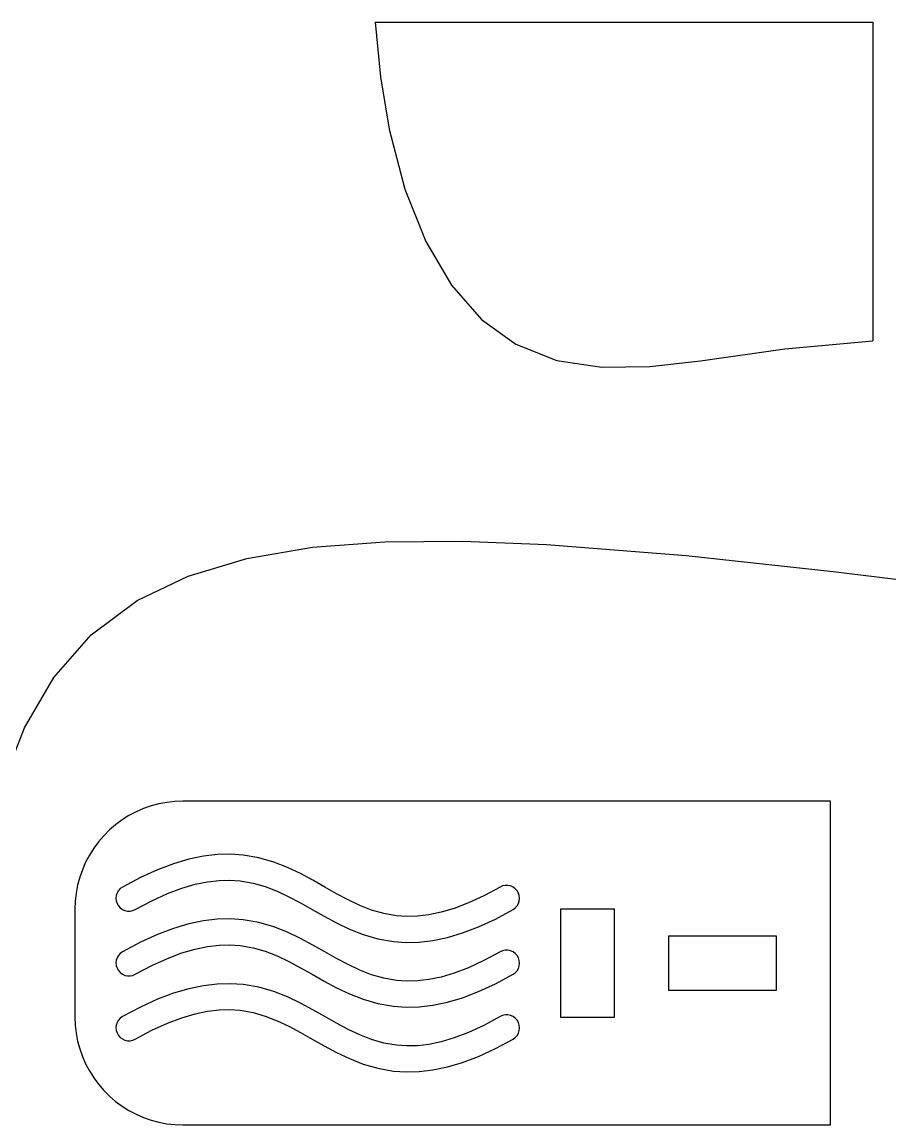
# Model space of a CAD drawing. Header units: millimetres. Extents: x -3928 to -434, y -548 to 1409.
# Drawn here: x -1436.6 to -1356.1, y 954.7 to 1056.9 of the extents above; entities that cross this region are included whole.
import ezdxf

# ---------------------------------------------------------------- set-up
doc = ezdxf.new("R2010")
doc.units = ezdxf.units.MM
doc.header["$MEASUREMENT"] = 0
doc.layers.add('layer 1', color=7, linetype='Continuous')

msp = doc.modelspace()

# ---------------------------------------------------------------- linework, layer by layer
at = {"layer": 'layer 1', "color": 1, "lineweight": 25}
for points in [[(-1403.8426, 1056.8918), (-1403.8426, 1056.8918), (-1357.7208, 1056.8918), (-1357.7208, 1056.8918)], [(-1357.7208, 1056.8918), (-1357.7208, 1056.8918), (-1357.7208, 1027.3682), (-1357.7208, 1027.3682)], [(-1361.6707, 984.6998), (-1361.6707, 984.6998), (-1421.6708, 984.6998), (-1421.6708, 984.6998)], [(-1361.6707, 954.6999), (-1361.6707, 954.6999), (-1361.6707, 984.6998), (-1361.6707, 984.6998)], [(-1431.6706, 974.6996), (-1431.6706, 974.6996), (-1431.6706, 964.6998), (-1431.6706, 964.6998)], [(-1381.6707, 974.6996), (-1381.6707, 974.6996), (-1386.6707, 974.6996), (-1386.6707, 974.6996)], [(-1386.6707, 974.6996), (-1386.6707, 974.6996), (-1386.6707, 964.6998), (-1386.6707, 964.6998)], [(-1381.6707, 964.6998), (-1381.6707, 964.6998), (-1381.6707, 974.6996), (-1381.6707, 974.6996)], [(-1366.6706, 972.1998), (-1366.6706, 972.1998), (-1376.6708, 972.1998), (-1376.6708, 972.1998)], [(-1376.6708, 972.1998), (-1376.6708, 972.1998), (-1376.6708, 967.1999), (-1376.6708, 967.1999)], [(-1366.6706, 967.1999), (-1366.6706, 967.1999), (-1366.6706, 972.1998), (-1366.6706, 972.1998)], [(-1376.6708, 967.1999), (-1376.6708, 967.1999), (-1366.6706, 967.1999), (-1366.6706, 967.1999)], [(-1386.6707, 964.6998), (-1386.6707, 964.6998), (-1381.6707, 964.6998), (-1381.6707, 964.6998)], [(-1421.6708, 954.6999), (-1421.6708, 954.6999), (-1361.6707, 954.6999), (-1361.6707, 954.6999)]]:
    msp.add_open_spline(points, degree=3, dxfattribs=at)
for points, knots in [([(-1403.8426, 1056.8918), (-1403.8426, 1056.8918), (-1403.3695, 1051.8118), (-1403.3695, 1051.8118), (-1403.3695, 1051.8118), (-1403.3695, 1051.8118), (-1402.557, 1046.9615), (-1402.557, 1046.9615), (-1402.557, 1046.9615), (-1402.557, 1046.9615), (-1401.0944, 1041.4179), (-1401.0944, 1041.4179), (-1401.0944, 1041.4179), (-1401.0944, 1041.4179), (-1399.1552, 1036.5577), (-1399.1552, 1036.5577), (-1399.1552, 1036.5577), (-1399.1552, 1036.5577), (-1396.7722, 1032.5057), (-1396.7722, 1032.5057), (-1396.7722, 1032.5057), (-1396.7722, 1032.5057), (-1393.9831, 1029.3346), (-1393.9831, 1029.3346), (-1393.9831, 1029.3346), (-1393.9831, 1029.3346), (-1390.8286, 1027.0585), (-1390.8286, 1027.0585), (-1390.8286, 1027.0585), (-1390.8286, 1027.0585), (-1387.0073, 1025.5412), (-1387.0073, 1025.5412), (-1387.0073, 1025.5412), (-1387.0073, 1025.5412), (-1382.8488, 1024.9115), (-1382.8488, 1024.9115), (-1382.8488, 1024.9115), (-1382.8488, 1024.9115), (-1378.3999, 1024.976), (-1378.3999, 1024.976), (-1378.3999, 1024.976), (-1378.3999, 1024.976), (-1373.7016, 1025.4967), (-1373.7016, 1025.4967), (-1373.7016, 1025.4967), (-1373.7016, 1025.4967), (-1365.9031, 1026.627), (-1365.9031, 1026.627), (-1365.9031, 1026.627), (-1365.9031, 1026.627), (-1357.7208, 1027.3682), (-1357.7208, 1027.3682)], [0, 0, 0, 0, 0.07142857, 0.07142857, 0.07142857, 0.07142857, 0.14285714, 0.14285714, 0.14285714, 0.14285714, 0.21428571, 0.21428571, 0.21428571, 0.21428571, 0.28571429, 0.28571429, 0.28571429, 0.28571429, 0.35714286, 0.35714286, 0.35714286, 0.35714286, 0.42857143, 0.42857143, 0.42857143, 0.42857143, 0.5, 0.5, 0.5, 0.5, 0.57142857, 0.57142857, 0.57142857, 0.57142857, 0.64285714, 0.64285714, 0.64285714, 0.64285714, 0.71428571, 0.71428571, 0.71428571, 0.71428571, 0.78571429, 0.78571429, 0.78571429, 0.78571429, 0.85714286, 0.85714286, 0.85714286, 0.85714286, 1, 1, 1, 1]), ([(-1451.4706, 959.3918), (-1451.4706, 959.3918), (-1449.4238, 959.6465), (-1449.4238, 959.6465), (-1449.4238, 959.6465), (-1449.4238, 959.6465), (-1447.7284, 960.3637), (-1447.7284, 960.3637), (-1447.7284, 960.3637), (-1447.7284, 960.3637), (-1446.329, 961.476), (-1446.329, 961.476), (-1446.329, 961.476), (-1446.329, 961.476), (-1444.6752, 963.75), (-1444.6752, 963.75), (-1444.6752, 963.75), (-1444.6752, 963.75), (-1443.4197, 966.5857), (-1443.4197, 966.5857), (-1443.4197, 966.5857), (-1443.4197, 966.5857), (-1442.1366, 970.9583), (-1442.1366, 970.9583), (-1442.1366, 970.9583), (-1442.1366, 970.9583), (-1441.0571, 975.7081), (-1441.0571, 975.7081), (-1441.0571, 975.7081), (-1441.0571, 975.7081), (-1439.9645, 980.5677), (-1439.9645, 980.5677), (-1439.9645, 980.5677), (-1439.9645, 980.5677), (-1438.3947, 986.2481), (-1438.3947, 986.2481), (-1438.3947, 986.2481), (-1438.3947, 986.2481), (-1436.3323, 991.5098), (-1436.3323, 991.5098), (-1436.3323, 991.5098), (-1436.3323, 991.5098), (-1433.6205, 996.1678), (-1433.6205, 996.1678), (-1433.6205, 996.1678), (-1433.6205, 996.1678), (-1430.158, 1000.1098), (-1430.158, 1000.1098), (-1430.158, 1000.1098), (-1430.158, 1000.1098), (-1425.8922, 1003.2855), (-1425.8922, 1003.2855), (-1425.8922, 1003.2855), (-1425.8922, 1003.2855), (-1421.1724, 1005.5556), (-1421.1724, 1005.5556), (-1421.1724, 1005.5556), (-1421.1724, 1005.5556), (-1415.7538, 1007.1847), (-1415.7538, 1007.1847), (-1415.7538, 1007.1847), (-1415.7538, 1007.1847), (-1409.6694, 1008.2233), (-1409.6694, 1008.2233), (-1409.6694, 1008.2233), (-1409.6694, 1008.2233), (-1402.9684, 1008.7373), (-1402.9684, 1008.7373), (-1402.9684, 1008.7373), (-1402.9684, 1008.7373), (-1395.7121, 1008.8012), (-1395.7121, 1008.8012), (-1395.7121, 1008.8012), (-1395.7121, 1008.8012), (-1387.9732, 1008.4946), (-1387.9732, 1008.4946), (-1387.9732, 1008.4946), (-1387.9732, 1008.4946), (-1375.0287, 1007.4521), (-1375.0287, 1007.4521), (-1375.0287, 1007.4521), (-1375.0287, 1007.4521), (-1361.4256, 1005.9691), (-1361.4256, 1005.9691), (-1361.4256, 1005.9691), (-1361.4256, 1005.9691), (-1347.5195, 1004.2715), (-1347.5195, 1004.2715), (-1347.5195, 1004.2715), (-1347.5195, 1004.2715), (-1336.9238, 1002.9281), (-1336.9238, 1002.9281), (-1336.9238, 1002.9281), (-1336.9238, 1002.9281), (-1326.5281, 1001.5847), (-1326.5281, 1001.5847), (-1326.5281, 1001.5847), (-1326.5281, 1001.5847), (-1316.492, 1000.2467), (-1316.492, 1000.2467), (-1316.492, 1000.2467), (-1316.492, 1000.2467), (-1306.9691, 998.8902), (-1306.9691, 998.8902), (-1306.9691, 998.8902), (-1306.9691, 998.8902), (-1298.1031, 997.4671), (-1298.1031, 997.4671), (-1298.1031, 997.4671), (-1298.1031, 997.4671), (-1290.1592, 995.9385), (-1290.1592, 995.9385), (-1290.1592, 995.9385), (-1290.1592, 995.9385), (-1283.0779, 994.2029), (-1283.0779, 994.2029), (-1283.0779, 994.2029), (-1283.0779, 994.2029), (-1276.9385, 992.179), (-1276.9385, 992.179), (-1276.9385, 992.179), (-1276.9385, 992.179), (-1271.7887, 989.7903), (-1271.7887, 989.7903), (-1271.7887, 989.7903), (-1271.7887, 989.7903), (-1267.9723, 987.2521), (-1267.9723, 987.2521), (-1267.9723, 987.2521), (-1267.9723, 987.2521), (-1264.949, 984.3399), (-1264.949, 984.3399), (-1264.949, 984.3399), (-1264.949, 984.3399), (-1262.644, 981.0587), (-1262.644, 981.0587), (-1262.644, 981.0587), (-1262.644, 981.0587), (-1260.9305, 977.454), (-1260.9305, 977.454), (-1260.9305, 977.454), (-1260.9305, 977.454), (-1259.62, 973.62), (-1259.62, 973.62), (-1259.62, 973.62), (-1259.62, 973.62), (-1258.6474, 970.3607), (-1258.6474, 970.3607), (-1258.6474, 970.3607), (-1258.6474, 970.3607), (-1257.5742, 967.1794), (-1257.5742, 967.1794), (-1257.5742, 967.1794), (-1257.5742, 967.1794), (-1256.1539, 964.2467), (-1256.1539, 964.2467), (-1256.1539, 964.2467), (-1256.1539, 964.2467), (-1254.6811, 962.3396), (-1254.6811, 962.3396), (-1254.6811, 962.3396), (-1254.6811, 962.3396), (-1252.6946, 960.805), (-1252.6946, 960.805), (-1252.6946, 960.805), (-1252.6946, 960.805), (-1251.0012, 960.0522), (-1251.0012, 960.0522), (-1251.0012, 960.0522), (-1251.0012, 960.0522), (-1248.947, 959.565), (-1248.947, 959.565), (-1248.947, 959.565), (-1248.947, 959.565), (-1246.4709, 959.3918), (-1246.4709, 959.3918)], [0, 0, 0, 0, 0.02222222, 0.02222222, 0.02222222, 0.02222222, 0.04444444, 0.04444444, 0.04444444, 0.04444444, 0.06666667, 0.06666667, 0.06666667, 0.06666667, 0.08888889, 0.08888889, 0.08888889, 0.08888889, 0.11111111, 0.11111111, 0.11111111, 0.11111111, 0.13333333, 0.13333333, 0.13333333, 0.13333333, 0.15555556, 0.15555556, 0.15555556, 0.15555556, 0.17777778, 0.17777778, 0.17777778, 0.17777778, 0.2, 0.2, 0.2, 0.2, 0.22222222, 0.22222222, 0.22222222, 0.22222222, 0.24444444, 0.24444444, 0.24444444, 0.24444444, 0.26666667, 0.26666667, 0.26666667, 0.26666667, 0.28888889, 0.28888889, 0.28888889, 0.28888889, 0.31111111, 0.31111111, 0.31111111, 0.31111111, 0.33333333, 0.33333333, 0.33333333, 0.33333333, 0.35555556, 0.35555556, 0.35555556, 0.35555556, 0.37777778, 0.37777778, 0.37777778, 0.37777778, 0.4, 0.4, 0.4, 0.4, 0.42222222, 0.42222222, 0.42222222, 0.42222222, 0.44444444, 0.44444444, 0.44444444, 0.44444444, 0.46666667, 0.46666667, 0.46666667, 0.46666667, 0.48888889, 0.48888889, 0.48888889, 0.48888889, 0.51111111, 0.51111111, 0.51111111, 0.51111111, 0.53333333, 0.53333333, 0.53333333, 0.53333333, 0.55555556, 0.55555556, 0.55555556, 0.55555556, 0.57777778, 0.57777778, 0.57777778, 0.57777778, 0.6, 0.6, 0.6, 0.6, 0.62222222, 0.62222222, 0.62222222, 0.62222222, 0.64444444, 0.64444444, 0.64444444, 0.64444444, 0.66666667, 0.66666667, 0.66666667, 0.66666667, 0.68888889, 0.68888889, 0.68888889, 0.68888889, 0.71111111, 0.71111111, 0.71111111, 0.71111111, 0.73333333, 0.73333333, 0.73333333, 0.73333333, 0.75555556, 0.75555556, 0.75555556, 0.75555556, 0.77777778, 0.77777778, 0.77777778, 0.77777778, 0.8, 0.8, 0.8, 0.8, 0.82222222, 0.82222222, 0.82222222, 0.82222222, 0.84444444, 0.84444444, 0.84444444, 0.84444444, 0.86666667, 0.86666667, 0.86666667, 0.86666667, 0.88888889, 0.88888889, 0.88888889, 0.88888889, 0.91111111, 0.91111111, 0.91111111, 0.91111111, 0.93333333, 0.93333333, 0.93333333, 0.93333333, 0.95555556, 0.95555556, 0.95555556, 0.95555556, 1, 1, 1, 1]), ([(-1421.6708, 984.6998), (-1421.6708, 984.6998), (-1422.418, 984.6719), (-1422.418, 984.6719), (-1422.418, 984.6719), (-1422.418, 984.6719), (-1423.1609, 984.588), (-1423.1609, 984.588), (-1423.1609, 984.588), (-1423.1609, 984.588), (-1423.8958, 984.449), (-1423.8958, 984.449), (-1423.8958, 984.449), (-1423.8958, 984.449), (-1424.6183, 984.2557), (-1424.6183, 984.2557), (-1424.6183, 984.2557), (-1424.6183, 984.2557), (-1425.3242, 984.0084), (-1425.3242, 984.0084), (-1425.3242, 984.0084), (-1425.3242, 984.0084), (-1426.0096, 983.7096), (-1426.0096, 983.7096), (-1426.0096, 983.7096), (-1426.0096, 983.7096), (-1426.6707, 983.36), (-1426.6707, 983.36), (-1426.6707, 983.36), (-1426.6707, 983.36), (-1427.304, 982.962), (-1427.304, 982.962), (-1427.304, 982.962), (-1427.304, 982.962), (-1427.9054, 982.5182), (-1427.9054, 982.5182), (-1427.9054, 982.5182), (-1427.9054, 982.5182), (-1428.4724, 982.0303), (-1428.4724, 982.0303), (-1428.4724, 982.0303), (-1428.4724, 982.0303), (-1429.0012, 981.5015), (-1429.0012, 981.5015), (-1429.0012, 981.5015), (-1429.0012, 981.5015), (-1429.4891, 980.9346), (-1429.4891, 980.9346), (-1429.4891, 980.9346), (-1429.4891, 980.9346), (-1429.9332, 980.3331), (-1429.9332, 980.3331), (-1429.9332, 980.3331), (-1429.9332, 980.3331), (-1430.3308, 979.6999), (-1430.3308, 979.6999), (-1430.3308, 979.6999), (-1430.3308, 979.6999), (-1430.6804, 979.0388), (-1430.6804, 979.0388), (-1430.6804, 979.0388), (-1430.6804, 979.0388), (-1430.9795, 978.3533), (-1430.9795, 978.3533), (-1430.9795, 978.3533), (-1430.9795, 978.3533), (-1431.2265, 977.6474), (-1431.2265, 977.6474), (-1431.2265, 977.6474), (-1431.2265, 977.6474), (-1431.4198, 976.9249), (-1431.4198, 976.9249), (-1431.4198, 976.9249), (-1431.4198, 976.9249), (-1431.5588, 976.1901), (-1431.5588, 976.1901), (-1431.5588, 976.1901), (-1431.5588, 976.1901), (-1431.6428, 975.4472), (-1431.6428, 975.4472), (-1431.6428, 975.4472), (-1431.6428, 975.4472), (-1431.6706, 974.6996), (-1431.6706, 974.6996)], [0, 0, 0, 0, 0.04545455, 0.04545455, 0.04545455, 0.04545455, 0.09090909, 0.09090909, 0.09090909, 0.09090909, 0.13636364, 0.13636364, 0.13636364, 0.13636364, 0.18181818, 0.18181818, 0.18181818, 0.18181818, 0.22727273, 0.22727273, 0.22727273, 0.22727273, 0.27272727, 0.27272727, 0.27272727, 0.27272727, 0.31818182, 0.31818182, 0.31818182, 0.31818182, 0.36363636, 0.36363636, 0.36363636, 0.36363636, 0.40909091, 0.40909091, 0.40909091, 0.40909091, 0.45454545, 0.45454545, 0.45454545, 0.45454545, 0.5, 0.5, 0.5, 0.5, 0.54545455, 0.54545455, 0.54545455, 0.54545455, 0.59090909, 0.59090909, 0.59090909, 0.59090909, 0.63636364, 0.63636364, 0.63636364, 0.63636364, 0.68181818, 0.68181818, 0.68181818, 0.68181818, 0.72727273, 0.72727273, 0.72727273, 0.72727273, 0.77272727, 0.77272727, 0.77272727, 0.77272727, 0.81818182, 0.81818182, 0.81818182, 0.81818182, 0.86363636, 0.86363636, 0.86363636, 0.86363636, 0.90909091, 0.90909091, 0.90909091, 0.90909091, 1, 1, 1, 1]), ([(-1392.2685, 976.7401), (-1392.2685, 976.7401), (-1393.7894, 975.9213), (-1393.7894, 975.9213), (-1393.7894, 975.9213), (-1393.7894, 975.9213), (-1395.2051, 975.2672), (-1395.2051, 975.2672), (-1395.2051, 975.2672), (-1395.2051, 975.2672), (-1396.5209, 974.7652), (-1396.5209, 974.7652), (-1396.5209, 974.7652), (-1396.5209, 974.7652), (-1397.7436, 974.4022), (-1397.7436, 974.4022), (-1397.7436, 974.4022), (-1397.7436, 974.4022), (-1398.8803, 974.1652), (-1398.8803, 974.1652), (-1398.8803, 974.1652), (-1398.8803, 974.1652), (-1399.9404, 974.0403), (-1399.9404, 974.0403), (-1399.9404, 974.0403), (-1399.9404, 974.0403), (-1400.9331, 974.0156), (-1400.9331, 974.0156), (-1400.9331, 974.0156), (-1400.9331, 974.0156), (-1401.8701, 974.0794), (-1401.8701, 974.0794), (-1401.8701, 974.0794), (-1401.8701, 974.0794), (-1403.0522, 974.2858), (-1403.0522, 974.2858), (-1403.0522, 974.2858), (-1403.0522, 974.2858), (-1404.179, 974.6121), (-1404.179, 974.6121), (-1404.179, 974.6121), (-1404.179, 974.6121), (-1405.2716, 975.0411), (-1405.2716, 975.0411), (-1405.2716, 975.0411), (-1405.2716, 975.0411), (-1406.3468, 975.5537), (-1406.3468, 975.5537), (-1406.3468, 975.5537), (-1406.3468, 975.5537), (-1407.4193, 976.1284), (-1407.4193, 976.1284), (-1407.4193, 976.1284), (-1407.4193, 976.1284), (-1408.503, 976.7418), (-1408.503, 976.7418), (-1408.503, 976.7418), (-1408.503, 976.7418), (-1409.6125, 977.3701), (-1409.6125, 977.3701), (-1409.6125, 977.3701), (-1409.6125, 977.3701), (-1410.764, 977.985), (-1410.764, 977.985), (-1410.764, 977.985), (-1410.764, 977.985), (-1411.9729, 978.5576), (-1411.9729, 978.5576), (-1411.9729, 978.5576), (-1411.9729, 978.5576), (-1413.2553, 979.0575), (-1413.2553, 979.0575), (-1413.2553, 979.0575), (-1413.2553, 979.0575), (-1414.6244, 979.4512), (-1414.6244, 979.4512), (-1414.6244, 979.4512), (-1414.6244, 979.4512), (-1416.0902, 979.7045), (-1416.0902, 979.7045), (-1416.0902, 979.7045), (-1416.0902, 979.7045), (-1417.2565, 979.7831), (-1417.2565, 979.7831), (-1417.2565, 979.7831), (-1417.2565, 979.7831), (-1418.482, 979.7532), (-1418.482, 979.7532), (-1418.482, 979.7532), (-1418.482, 979.7532), (-1419.7686, 979.6036), (-1419.7686, 979.6036), (-1419.7686, 979.6036), (-1419.7686, 979.6036), (-1421.1198, 979.3249), (-1421.1198, 979.3249), (-1421.1198, 979.3249), (-1421.1198, 979.3249), (-1422.5386, 978.9083), (-1422.5386, 978.9083), (-1422.5386, 978.9083), (-1422.5386, 978.9083), (-1424.0312, 978.3452), (-1424.0312, 978.3452), (-1424.0312, 978.3452), (-1424.0312, 978.3452), (-1425.6039, 977.6266), (-1425.6039, 977.6266), (-1425.6039, 977.6266), (-1425.6039, 977.6266), (-1427.2634, 976.7433), (-1427.2634, 976.7433)], [0, 0, 0, 0, 0.03448276, 0.03448276, 0.03448276, 0.03448276, 0.06896552, 0.06896552, 0.06896552, 0.06896552, 0.10344828, 0.10344828, 0.10344828, 0.10344828, 0.13793103, 0.13793103, 0.13793103, 0.13793103, 0.17241379, 0.17241379, 0.17241379, 0.17241379, 0.20689655, 0.20689655, 0.20689655, 0.20689655, 0.24137931, 0.24137931, 0.24137931, 0.24137931, 0.27586207, 0.27586207, 0.27586207, 0.27586207, 0.31034483, 0.31034483, 0.31034483, 0.31034483, 0.34482759, 0.34482759, 0.34482759, 0.34482759, 0.37931034, 0.37931034, 0.37931034, 0.37931034, 0.4137931, 0.4137931, 0.4137931, 0.4137931, 0.44827586, 0.44827586, 0.44827586, 0.44827586, 0.48275862, 0.48275862, 0.48275862, 0.48275862, 0.51724138, 0.51724138, 0.51724138, 0.51724138, 0.55172414, 0.55172414, 0.55172414, 0.55172414, 0.5862069, 0.5862069, 0.5862069, 0.5862069, 0.62068966, 0.62068966, 0.62068966, 0.62068966, 0.65517241, 0.65517241, 0.65517241, 0.65517241, 0.68965517, 0.68965517, 0.68965517, 0.68965517, 0.72413793, 0.72413793, 0.72413793, 0.72413793, 0.75862069, 0.75862069, 0.75862069, 0.75862069, 0.79310345, 0.79310345, 0.79310345, 0.79310345, 0.82758621, 0.82758621, 0.82758621, 0.82758621, 0.86206897, 0.86206897, 0.86206897, 0.86206897, 0.89655172, 0.89655172, 0.89655172, 0.89655172, 0.93103448, 0.93103448, 0.93103448, 0.93103448, 1, 1, 1, 1]), ([(-1426.0777, 974.6566), (-1426.0777, 974.6566), (-1424.5392, 975.4757), (-1424.5392, 975.4757), (-1424.5392, 975.4757), (-1424.5392, 975.4757), (-1423.1066, 976.1305), (-1423.1066, 976.1305), (-1423.1066, 976.1305), (-1423.1066, 976.1305), (-1421.7749, 976.6332), (-1421.7749, 976.6332), (-1421.7749, 976.6332), (-1421.7749, 976.6332), (-1420.5373, 976.9966), (-1420.5373, 976.9966), (-1420.5373, 976.9966), (-1420.5373, 976.9966), (-1419.3866, 977.2343), (-1419.3866, 977.2343), (-1419.3866, 977.2343), (-1419.3866, 977.2343), (-1418.3138, 977.3592), (-1418.3138, 977.3592), (-1418.3138, 977.3592), (-1418.3138, 977.3592), (-1417.3091, 977.3839), (-1417.3091, 977.3839), (-1417.3091, 977.3839), (-1417.3091, 977.3839), (-1416.3615, 977.3201), (-1416.3615, 977.3201), (-1416.3615, 977.3201), (-1416.3615, 977.3201), (-1415.1677, 977.1133), (-1415.1677, 977.1133), (-1415.1677, 977.1133), (-1415.1677, 977.1133), (-1414.0314, 976.7867), (-1414.0314, 976.7867), (-1414.0314, 976.7867), (-1414.0314, 976.7867), (-1412.9318, 976.3577), (-1412.9318, 976.3577), (-1412.9318, 976.3577), (-1412.9318, 976.3577), (-1411.8523, 975.8451), (-1411.8523, 975.8451), (-1411.8523, 975.8451), (-1411.8523, 975.8451), (-1410.7777, 975.2708), (-1410.7777, 975.2708), (-1410.7777, 975.2708), (-1410.7777, 975.2708), (-1409.6936, 974.658), (-1409.6936, 974.658), (-1409.6936, 974.658), (-1409.6936, 974.658), (-1408.5859, 974.03), (-1408.5859, 974.03), (-1408.5859, 974.03), (-1408.5859, 974.03), (-1407.4383, 973.4152), (-1407.4383, 973.4152), (-1407.4383, 973.4152), (-1407.4383, 973.4152), (-1406.2347, 972.8429), (-1406.2347, 972.8429), (-1406.2347, 972.8429), (-1406.2347, 972.8429), (-1404.9597, 972.3427), (-1404.9597, 972.3427), (-1404.9597, 972.3427), (-1404.9597, 972.3427), (-1403.5994, 971.949), (-1403.5994, 971.949), (-1403.5994, 971.949), (-1403.5994, 971.949), (-1402.1438, 971.695), (-1402.1438, 971.695), (-1402.1438, 971.695), (-1402.1438, 971.695), (-1400.9864, 971.6163), (-1400.9864, 971.6163), (-1400.9864, 971.6163), (-1400.9864, 971.6163), (-1399.7704, 971.6463), (-1399.7704, 971.6463), (-1399.7704, 971.6463), (-1399.7704, 971.6463), (-1398.4944, 971.7963), (-1398.4944, 971.7963), (-1398.4944, 971.7963), (-1398.4944, 971.7963), (-1397.1556, 972.0753), (-1397.1556, 972.0753), (-1397.1556, 972.0753), (-1397.1556, 972.0753), (-1395.7497, 972.4926), (-1395.7497, 972.4926), (-1395.7497, 972.4926), (-1395.7497, 972.4926), (-1394.272, 973.056), (-1394.272, 973.056), (-1394.272, 973.056), (-1394.272, 973.056), (-1392.7151, 973.7753), (-1392.7151, 973.7753), (-1392.7151, 973.7753), (-1392.7151, 973.7753), (-1391.073, 974.6594), (-1391.073, 974.6594)], [0, 0, 0, 0, 0.03448276, 0.03448276, 0.03448276, 0.03448276, 0.06896552, 0.06896552, 0.06896552, 0.06896552, 0.10344828, 0.10344828, 0.10344828, 0.10344828, 0.13793103, 0.13793103, 0.13793103, 0.13793103, 0.17241379, 0.17241379, 0.17241379, 0.17241379, 0.20689655, 0.20689655, 0.20689655, 0.20689655, 0.24137931, 0.24137931, 0.24137931, 0.24137931, 0.27586207, 0.27586207, 0.27586207, 0.27586207, 0.31034483, 0.31034483, 0.31034483, 0.31034483, 0.34482759, 0.34482759, 0.34482759, 0.34482759, 0.37931034, 0.37931034, 0.37931034, 0.37931034, 0.4137931, 0.4137931, 0.4137931, 0.4137931, 0.44827586, 0.44827586, 0.44827586, 0.44827586, 0.48275862, 0.48275862, 0.48275862, 0.48275862, 0.51724138, 0.51724138, 0.51724138, 0.51724138, 0.55172414, 0.55172414, 0.55172414, 0.55172414, 0.5862069, 0.5862069, 0.5862069, 0.5862069, 0.62068966, 0.62068966, 0.62068966, 0.62068966, 0.65517241, 0.65517241, 0.65517241, 0.65517241, 0.68965517, 0.68965517, 0.68965517, 0.68965517, 0.72413793, 0.72413793, 0.72413793, 0.72413793, 0.75862069, 0.75862069, 0.75862069, 0.75862069, 0.79310345, 0.79310345, 0.79310345, 0.79310345, 0.82758621, 0.82758621, 0.82758621, 0.82758621, 0.86206897, 0.86206897, 0.86206897, 0.86206897, 0.89655172, 0.89655172, 0.89655172, 0.89655172, 0.93103448, 0.93103448, 0.93103448, 0.93103448, 1, 1, 1, 1]), ([(-1427.2634, 976.7433), (-1427.2634, 976.7433), (-1427.4676, 976.5969), (-1427.4676, 976.5969), (-1427.4676, 976.5969), (-1427.4676, 976.5969), (-1427.6366, 976.4116), (-1427.6366, 976.4116), (-1427.6366, 976.4116), (-1427.6366, 976.4116), (-1427.7636, 976.1954), (-1427.7636, 976.1954), (-1427.7636, 976.1954), (-1427.7636, 976.1954), (-1427.8426, 975.9573), (-1427.8426, 975.9573), (-1427.8426, 975.9573), (-1427.8426, 975.9573), (-1427.8705, 975.7079), (-1427.8705, 975.7079), (-1427.8705, 975.7079), (-1427.8705, 975.7079), (-1427.8462, 975.4584), (-1427.8462, 975.4584), (-1427.8462, 975.4584), (-1427.8462, 975.4584), (-1427.7703, 975.2193), (-1427.7703, 975.2193), (-1427.7703, 975.2193), (-1427.7703, 975.2193), (-1427.6461, 975.0012), (-1427.6461, 975.0012), (-1427.6461, 975.0012), (-1427.6461, 975.0012), (-1427.4796, 974.8136), (-1427.4796, 974.8136), (-1427.4796, 974.8136), (-1427.4796, 974.8136), (-1427.2778, 974.6647), (-1427.2778, 974.6647), (-1427.2778, 974.6647), (-1427.2778, 974.6647), (-1427.0492, 974.561), (-1427.0492, 974.561), (-1427.0492, 974.561), (-1427.0492, 974.561), (-1426.8041, 974.5074), (-1426.8041, 974.5074), (-1426.8041, 974.5074), (-1426.8041, 974.5074), (-1426.5532, 974.5056), (-1426.5532, 974.5056), (-1426.5532, 974.5056), (-1426.5532, 974.5056), (-1426.3077, 974.556), (-1426.3077, 974.556), (-1426.3077, 974.556), (-1426.3077, 974.556), (-1426.0777, 974.6566), (-1426.0777, 974.6566)], [0, 0, 0, 0, 0.0625, 0.0625, 0.0625, 0.0625, 0.125, 0.125, 0.125, 0.125, 0.1875, 0.1875, 0.1875, 0.1875, 0.25, 0.25, 0.25, 0.25, 0.3125, 0.3125, 0.3125, 0.3125, 0.375, 0.375, 0.375, 0.375, 0.4375, 0.4375, 0.4375, 0.4375, 0.5, 0.5, 0.5, 0.5, 0.5625, 0.5625, 0.5625, 0.5625, 0.625, 0.625, 0.625, 0.625, 0.6875, 0.6875, 0.6875, 0.6875, 0.75, 0.75, 0.75, 0.75, 0.8125, 0.8125, 0.8125, 0.8125, 0.875, 0.875, 0.875, 0.875, 1, 1, 1, 1]), ([(-1391.073, 974.6594), (-1391.073, 974.6594), (-1390.8694, 974.8065), (-1390.8694, 974.8065), (-1390.8694, 974.8065), (-1390.8694, 974.8065), (-1390.7011, 974.9924), (-1390.7011, 974.9924), (-1390.7011, 974.9924), (-1390.7011, 974.9924), (-1390.5756, 975.2094), (-1390.5756, 975.2094), (-1390.5756, 975.2094), (-1390.5756, 975.2094), (-1390.4972, 975.4479), (-1390.4972, 975.4479), (-1390.4972, 975.4479), (-1390.4972, 975.4479), (-1390.4708, 975.6973), (-1390.4708, 975.6973), (-1390.4708, 975.6973), (-1390.4708, 975.6973), (-1390.4965, 975.9467), (-1390.4965, 975.9467), (-1390.4965, 975.9467), (-1390.4965, 975.9467), (-1390.5734, 976.1855), (-1390.5734, 976.1855), (-1390.5734, 976.1855), (-1390.5734, 976.1855), (-1390.6983, 976.4032), (-1390.6983, 976.4032), (-1390.6983, 976.4032), (-1390.6983, 976.4032), (-1390.8659, 976.5898), (-1390.8659, 976.5898), (-1390.8659, 976.5898), (-1390.8659, 976.5898), (-1391.0684, 976.738), (-1391.0684, 976.738), (-1391.0684, 976.738), (-1391.0684, 976.738), (-1391.2973, 976.8403), (-1391.2973, 976.8403), (-1391.2973, 976.8403), (-1391.2973, 976.8403), (-1391.5429, 976.8928), (-1391.5429, 976.8928), (-1391.5429, 976.8928), (-1391.5429, 976.8928), (-1391.7937, 976.8935), (-1391.7937, 976.8935), (-1391.7937, 976.8935), (-1391.7937, 976.8935), (-1392.0392, 976.8417), (-1392.0392, 976.8417), (-1392.0392, 976.8417), (-1392.0392, 976.8417), (-1392.2685, 976.7401), (-1392.2685, 976.7401)], [0, 0, 0, 0, 0.0625, 0.0625, 0.0625, 0.0625, 0.125, 0.125, 0.125, 0.125, 0.1875, 0.1875, 0.1875, 0.1875, 0.25, 0.25, 0.25, 0.25, 0.3125, 0.3125, 0.3125, 0.3125, 0.375, 0.375, 0.375, 0.375, 0.4375, 0.4375, 0.4375, 0.4375, 0.5, 0.5, 0.5, 0.5, 0.5625, 0.5625, 0.5625, 0.5625, 0.625, 0.625, 0.625, 0.625, 0.6875, 0.6875, 0.6875, 0.6875, 0.75, 0.75, 0.75, 0.75, 0.8125, 0.8125, 0.8125, 0.8125, 0.875, 0.875, 0.875, 0.875, 1, 1, 1, 1]), ([(-1392.2685, 970.7404), (-1392.2685, 970.7404), (-1393.7894, 969.9216), (-1393.7894, 969.9216), (-1393.7894, 969.9216), (-1393.7894, 969.9216), (-1395.2051, 969.2672), (-1395.2051, 969.2672), (-1395.2051, 969.2672), (-1395.2051, 969.2672), (-1396.5209, 968.7652), (-1396.5209, 968.7652), (-1396.5209, 968.7652), (-1396.5209, 968.7652), (-1397.7436, 968.4022), (-1397.7436, 968.4022), (-1397.7436, 968.4022), (-1397.7436, 968.4022), (-1398.8803, 968.1651), (-1398.8803, 968.1651), (-1398.8803, 968.1651), (-1398.8803, 968.1651), (-1399.9404, 968.0402), (-1399.9404, 968.0402), (-1399.9404, 968.0402), (-1399.9404, 968.0402), (-1400.9331, 968.0155), (-1400.9331, 968.0155), (-1400.9331, 968.0155), (-1400.9331, 968.0155), (-1401.8701, 968.0794), (-1401.8701, 968.0794), (-1401.8701, 968.0794), (-1401.8701, 968.0794), (-1403.0522, 968.2858), (-1403.0522, 968.2858), (-1403.0522, 968.2858), (-1403.0522, 968.2858), (-1404.179, 968.6124), (-1404.179, 968.6124), (-1404.179, 968.6124), (-1404.179, 968.6124), (-1405.2716, 969.0411), (-1405.2716, 969.0411), (-1405.2716, 969.0411), (-1405.2716, 969.0411), (-1406.3468, 969.5536), (-1406.3468, 969.5536), (-1406.3468, 969.5536), (-1406.3468, 969.5536), (-1407.4193, 970.1283), (-1407.4193, 970.1283), (-1407.4193, 970.1283), (-1407.4193, 970.1283), (-1408.503, 970.7418), (-1408.503, 970.7418), (-1408.503, 970.7418), (-1408.503, 970.7418), (-1409.6125, 971.3701), (-1409.6125, 971.3701), (-1409.6125, 971.3701), (-1409.6125, 971.3701), (-1410.764, 971.985), (-1410.764, 971.985), (-1410.764, 971.985), (-1410.764, 971.985), (-1411.9729, 972.5576), (-1411.9729, 972.5576), (-1411.9729, 972.5576), (-1411.9729, 972.5576), (-1413.2553, 973.0574), (-1413.2553, 973.0574), (-1413.2553, 973.0574), (-1413.2553, 973.0574), (-1414.6244, 973.4511), (-1414.6244, 973.4511), (-1414.6244, 973.4511), (-1414.6244, 973.4511), (-1416.0902, 973.7048), (-1416.0902, 973.7048), (-1416.0902, 973.7048), (-1416.0902, 973.7048), (-1417.2565, 973.7835), (-1417.2565, 973.7835), (-1417.2565, 973.7835), (-1417.2565, 973.7835), (-1418.482, 973.7531), (-1418.482, 973.7531), (-1418.482, 973.7531), (-1418.482, 973.7531), (-1419.7686, 973.6035), (-1419.7686, 973.6035), (-1419.7686, 973.6035), (-1419.7686, 973.6035), (-1421.1198, 973.3248), (-1421.1198, 973.3248), (-1421.1198, 973.3248), (-1421.1198, 973.3248), (-1422.5386, 972.9082), (-1422.5386, 972.9082), (-1422.5386, 972.9082), (-1422.5386, 972.9082), (-1424.0312, 972.3452), (-1424.0312, 972.3452), (-1424.0312, 972.3452), (-1424.0312, 972.3452), (-1425.6039, 971.6266), (-1425.6039, 971.6266), (-1425.6039, 971.6266), (-1425.6039, 971.6266), (-1427.2634, 970.7432), (-1427.2634, 970.7432)], [0, 0, 0, 0, 0.03448276, 0.03448276, 0.03448276, 0.03448276, 0.06896552, 0.06896552, 0.06896552, 0.06896552, 0.10344828, 0.10344828, 0.10344828, 0.10344828, 0.13793103, 0.13793103, 0.13793103, 0.13793103, 0.17241379, 0.17241379, 0.17241379, 0.17241379, 0.20689655, 0.20689655, 0.20689655, 0.20689655, 0.24137931, 0.24137931, 0.24137931, 0.24137931, 0.27586207, 0.27586207, 0.27586207, 0.27586207, 0.31034483, 0.31034483, 0.31034483, 0.31034483, 0.34482759, 0.34482759, 0.34482759, 0.34482759, 0.37931034, 0.37931034, 0.37931034, 0.37931034, 0.4137931, 0.4137931, 0.4137931, 0.4137931, 0.44827586, 0.44827586, 0.44827586, 0.44827586, 0.48275862, 0.48275862, 0.48275862, 0.48275862, 0.51724138, 0.51724138, 0.51724138, 0.51724138, 0.55172414, 0.55172414, 0.55172414, 0.55172414, 0.5862069, 0.5862069, 0.5862069, 0.5862069, 0.62068966, 0.62068966, 0.62068966, 0.62068966, 0.65517241, 0.65517241, 0.65517241, 0.65517241, 0.68965517, 0.68965517, 0.68965517, 0.68965517, 0.72413793, 0.72413793, 0.72413793, 0.72413793, 0.75862069, 0.75862069, 0.75862069, 0.75862069, 0.79310345, 0.79310345, 0.79310345, 0.79310345, 0.82758621, 0.82758621, 0.82758621, 0.82758621, 0.86206897, 0.86206897, 0.86206897, 0.86206897, 0.89655172, 0.89655172, 0.89655172, 0.89655172, 0.93103448, 0.93103448, 0.93103448, 0.93103448, 1, 1, 1, 1]), ([(-1426.0777, 968.6565), (-1426.0777, 968.6565), (-1424.5392, 969.4757), (-1424.5392, 969.4757), (-1424.5392, 969.4757), (-1424.5392, 969.4757), (-1423.1066, 970.1304), (-1423.1066, 970.1304), (-1423.1066, 970.1304), (-1423.1066, 970.1304), (-1421.7749, 970.6331), (-1421.7749, 970.6331), (-1421.7749, 970.6331), (-1421.7749, 970.6331), (-1420.5373, 970.9965), (-1420.5373, 970.9965), (-1420.5373, 970.9965), (-1420.5373, 970.9965), (-1419.3866, 971.2343), (-1419.3866, 971.2343), (-1419.3866, 971.2343), (-1419.3866, 971.2343), (-1418.3138, 971.3592), (-1418.3138, 971.3592), (-1418.3138, 971.3592), (-1418.3138, 971.3592), (-1417.3091, 971.3842), (-1417.3091, 971.3842), (-1417.3091, 971.3842), (-1417.3091, 971.3842), (-1416.3615, 971.32), (-1416.3615, 971.32), (-1416.3615, 971.32), (-1416.3615, 971.32), (-1415.1677, 971.1133), (-1415.1677, 971.1133), (-1415.1677, 971.1133), (-1415.1677, 971.1133), (-1414.0314, 970.7866), (-1414.0314, 970.7866), (-1414.0314, 970.7866), (-1414.0314, 970.7866), (-1412.9318, 970.3576), (-1412.9318, 970.3576), (-1412.9318, 970.3576), (-1412.9318, 970.3576), (-1411.8523, 969.845), (-1411.8523, 969.845), (-1411.8523, 969.845), (-1411.8523, 969.845), (-1410.7777, 969.2707), (-1410.7777, 969.2707), (-1410.7777, 969.2707), (-1410.7777, 969.2707), (-1409.6936, 968.6579), (-1409.6936, 968.6579), (-1409.6936, 968.6579), (-1409.6936, 968.6579), (-1408.5859, 968.03), (-1408.5859, 968.03), (-1408.5859, 968.03), (-1408.5859, 968.03), (-1407.4383, 967.4151), (-1407.4383, 967.4151), (-1407.4383, 967.4151), (-1407.4383, 967.4151), (-1406.2347, 966.8429), (-1406.2347, 966.8429), (-1406.2347, 966.8429), (-1406.2347, 966.8429), (-1404.9597, 966.343), (-1404.9597, 966.343), (-1404.9597, 966.343), (-1404.9597, 966.343), (-1403.5994, 965.949), (-1403.5994, 965.949), (-1403.5994, 965.949), (-1403.5994, 965.949), (-1402.1438, 965.695), (-1402.1438, 965.695), (-1402.1438, 965.695), (-1402.1438, 965.695), (-1400.9864, 965.6163), (-1400.9864, 965.6163), (-1400.9864, 965.6163), (-1400.9864, 965.6163), (-1399.7704, 965.6463), (-1399.7704, 965.6463), (-1399.7704, 965.6463), (-1399.7704, 965.6463), (-1398.4944, 965.7962), (-1398.4944, 965.7962), (-1398.4944, 965.7962), (-1398.4944, 965.7962), (-1397.1556, 966.0756), (-1397.1556, 966.0756), (-1397.1556, 966.0756), (-1397.1556, 966.0756), (-1395.7497, 966.4926), (-1395.7497, 966.4926), (-1395.7497, 966.4926), (-1395.7497, 966.4926), (-1394.272, 967.056), (-1394.272, 967.056), (-1394.272, 967.056), (-1394.272, 967.056), (-1392.7151, 967.7753), (-1392.7151, 967.7753), (-1392.7151, 967.7753), (-1392.7151, 967.7753), (-1391.073, 968.6594), (-1391.073, 968.6594)], [0, 0, 0, 0, 0.03448276, 0.03448276, 0.03448276, 0.03448276, 0.06896552, 0.06896552, 0.06896552, 0.06896552, 0.10344828, 0.10344828, 0.10344828, 0.10344828, 0.13793103, 0.13793103, 0.13793103, 0.13793103, 0.17241379, 0.17241379, 0.17241379, 0.17241379, 0.20689655, 0.20689655, 0.20689655, 0.20689655, 0.24137931, 0.24137931, 0.24137931, 0.24137931, 0.27586207, 0.27586207, 0.27586207, 0.27586207, 0.31034483, 0.31034483, 0.31034483, 0.31034483, 0.34482759, 0.34482759, 0.34482759, 0.34482759, 0.37931034, 0.37931034, 0.37931034, 0.37931034, 0.4137931, 0.4137931, 0.4137931, 0.4137931, 0.44827586, 0.44827586, 0.44827586, 0.44827586, 0.48275862, 0.48275862, 0.48275862, 0.48275862, 0.51724138, 0.51724138, 0.51724138, 0.51724138, 0.55172414, 0.55172414, 0.55172414, 0.55172414, 0.5862069, 0.5862069, 0.5862069, 0.5862069, 0.62068966, 0.62068966, 0.62068966, 0.62068966, 0.65517241, 0.65517241, 0.65517241, 0.65517241, 0.68965517, 0.68965517, 0.68965517, 0.68965517, 0.72413793, 0.72413793, 0.72413793, 0.72413793, 0.75862069, 0.75862069, 0.75862069, 0.75862069, 0.79310345, 0.79310345, 0.79310345, 0.79310345, 0.82758621, 0.82758621, 0.82758621, 0.82758621, 0.86206897, 0.86206897, 0.86206897, 0.86206897, 0.89655172, 0.89655172, 0.89655172, 0.89655172, 0.93103448, 0.93103448, 0.93103448, 0.93103448, 1, 1, 1, 1]), ([(-1391.073, 968.6594), (-1391.073, 968.6594), (-1390.8694, 968.8065), (-1390.8694, 968.8065), (-1390.8694, 968.8065), (-1390.8694, 968.8065), (-1390.7011, 968.9924), (-1390.7011, 968.9924), (-1390.7011, 968.9924), (-1390.7011, 968.9924), (-1390.5756, 969.2093), (-1390.5756, 969.2093), (-1390.5756, 969.2093), (-1390.5756, 969.2093), (-1390.4972, 969.4478), (-1390.4972, 969.4478), (-1390.4972, 969.4478), (-1390.4972, 969.4478), (-1390.4708, 969.6972), (-1390.4708, 969.6972), (-1390.4708, 969.6972), (-1390.4708, 969.6972), (-1390.4965, 969.947), (-1390.4965, 969.947), (-1390.4965, 969.947), (-1390.4965, 969.947), (-1390.5734, 970.1855), (-1390.5734, 970.1855), (-1390.5734, 970.1855), (-1390.5734, 970.1855), (-1390.6983, 970.4031), (-1390.6983, 970.4031), (-1390.6983, 970.4031), (-1390.6983, 970.4031), (-1390.8659, 970.5898), (-1390.8659, 970.5898), (-1390.8659, 970.5898), (-1390.8659, 970.5898), (-1391.0684, 970.7379), (-1391.0684, 970.7379), (-1391.0684, 970.7379), (-1391.0684, 970.7379), (-1391.2973, 970.8402), (-1391.2973, 970.8402), (-1391.2973, 970.8402), (-1391.2973, 970.8402), (-1391.5429, 970.8928), (-1391.5429, 970.8928), (-1391.5429, 970.8928), (-1391.5429, 970.8928), (-1391.7937, 970.8935), (-1391.7937, 970.8935), (-1391.7937, 970.8935), (-1391.7937, 970.8935), (-1392.0392, 970.842), (-1392.0392, 970.842), (-1392.0392, 970.842), (-1392.0392, 970.842), (-1392.2685, 970.7404), (-1392.2685, 970.7404)], [0, 0, 0, 0, 0.0625, 0.0625, 0.0625, 0.0625, 0.125, 0.125, 0.125, 0.125, 0.1875, 0.1875, 0.1875, 0.1875, 0.25, 0.25, 0.25, 0.25, 0.3125, 0.3125, 0.3125, 0.3125, 0.375, 0.375, 0.375, 0.375, 0.4375, 0.4375, 0.4375, 0.4375, 0.5, 0.5, 0.5, 0.5, 0.5625, 0.5625, 0.5625, 0.5625, 0.625, 0.625, 0.625, 0.625, 0.6875, 0.6875, 0.6875, 0.6875, 0.75, 0.75, 0.75, 0.75, 0.8125, 0.8125, 0.8125, 0.8125, 0.875, 0.875, 0.875, 0.875, 1, 1, 1, 1]), ([(-1427.2634, 970.7432), (-1427.2634, 970.7432), (-1427.4676, 970.5972), (-1427.4676, 970.5972), (-1427.4676, 970.5972), (-1427.4676, 970.5972), (-1427.6366, 970.4116), (-1427.6366, 970.4116), (-1427.6366, 970.4116), (-1427.6366, 970.4116), (-1427.7636, 970.1954), (-1427.7636, 970.1954), (-1427.7636, 970.1954), (-1427.7636, 970.1954), (-1427.8426, 969.9572), (-1427.8426, 969.9572), (-1427.8426, 969.9572), (-1427.8426, 969.9572), (-1427.8705, 969.7078), (-1427.8705, 969.7078), (-1427.8705, 969.7078), (-1427.8705, 969.7078), (-1427.8462, 969.4584), (-1427.8462, 969.4584), (-1427.8462, 969.4584), (-1427.8462, 969.4584), (-1427.7703, 969.2192), (-1427.7703, 969.2192), (-1427.7703, 969.2192), (-1427.7703, 969.2192), (-1427.6461, 969.0012), (-1427.6461, 969.0012), (-1427.6461, 969.0012), (-1427.6461, 969.0012), (-1427.4796, 968.8135), (-1427.4796, 968.8135), (-1427.4796, 968.8135), (-1427.4796, 968.8135), (-1427.2778, 968.6646), (-1427.2778, 968.6646), (-1427.2778, 968.6646), (-1427.2778, 968.6646), (-1427.0492, 968.5609), (-1427.0492, 968.5609), (-1427.0492, 968.5609), (-1427.0492, 968.5609), (-1426.8041, 968.5073), (-1426.8041, 968.5073), (-1426.8041, 968.5073), (-1426.8041, 968.5073), (-1426.5532, 968.5055), (-1426.5532, 968.5055), (-1426.5532, 968.5055), (-1426.5532, 968.5055), (-1426.3077, 968.556), (-1426.3077, 968.556), (-1426.3077, 968.556), (-1426.3077, 968.556), (-1426.0777, 968.6565), (-1426.0777, 968.6565)], [0, 0, 0, 0, 0.0625, 0.0625, 0.0625, 0.0625, 0.125, 0.125, 0.125, 0.125, 0.1875, 0.1875, 0.1875, 0.1875, 0.25, 0.25, 0.25, 0.25, 0.3125, 0.3125, 0.3125, 0.3125, 0.375, 0.375, 0.375, 0.375, 0.4375, 0.4375, 0.4375, 0.4375, 0.5, 0.5, 0.5, 0.5, 0.5625, 0.5625, 0.5625, 0.5625, 0.625, 0.625, 0.625, 0.625, 0.6875, 0.6875, 0.6875, 0.6875, 0.75, 0.75, 0.75, 0.75, 0.8125, 0.8125, 0.8125, 0.8125, 0.875, 0.875, 0.875, 0.875, 1, 1, 1, 1]), ([(-1392.2685, 964.7403), (-1392.2685, 964.7403), (-1393.7894, 963.9216), (-1393.7894, 963.9216), (-1393.7894, 963.9216), (-1393.7894, 963.9216), (-1395.2051, 963.2671), (-1395.2051, 963.2671), (-1395.2051, 963.2671), (-1395.2051, 963.2671), (-1396.5209, 962.7651), (-1396.5209, 962.7651), (-1396.5209, 962.7651), (-1396.5209, 962.7651), (-1397.7436, 962.4021), (-1397.7436, 962.4021), (-1397.7436, 962.4021), (-1397.7436, 962.4021), (-1398.8803, 962.1651), (-1398.8803, 962.1651), (-1398.8803, 962.1651), (-1398.8803, 962.1651), (-1399.9404, 962.0402), (-1399.9404, 962.0402), (-1399.9404, 962.0402), (-1399.9404, 962.0402), (-1400.9331, 962.0155), (-1400.9331, 962.0155), (-1400.9331, 962.0155), (-1400.9331, 962.0155), (-1401.8701, 962.0793), (-1401.8701, 962.0793), (-1401.8701, 962.0793), (-1401.8701, 962.0793), (-1403.0522, 962.2857), (-1403.0522, 962.2857), (-1403.0522, 962.2857), (-1403.0522, 962.2857), (-1404.179, 962.6124), (-1404.179, 962.6124), (-1404.179, 962.6124), (-1404.179, 962.6124), (-1405.2716, 963.041), (-1405.2716, 963.041), (-1405.2716, 963.041), (-1405.2716, 963.041), (-1406.3468, 963.5536), (-1406.3468, 963.5536), (-1406.3468, 963.5536), (-1406.3468, 963.5536), (-1407.4193, 964.1283), (-1407.4193, 964.1283), (-1407.4193, 964.1283), (-1407.4193, 964.1283), (-1408.503, 964.7418), (-1408.503, 964.7418), (-1408.503, 964.7418), (-1408.503, 964.7418), (-1409.6125, 965.3701), (-1409.6125, 965.3701), (-1409.6125, 965.3701), (-1409.6125, 965.3701), (-1410.764, 965.9849), (-1410.764, 965.9849), (-1410.764, 965.9849), (-1410.764, 965.9849), (-1411.9729, 966.5575), (-1411.9729, 966.5575), (-1411.9729, 966.5575), (-1411.9729, 966.5575), (-1413.2553, 967.0574), (-1413.2553, 967.0574), (-1413.2553, 967.0574), (-1413.2553, 967.0574), (-1414.6244, 967.4511), (-1414.6244, 967.4511), (-1414.6244, 967.4511), (-1414.6244, 967.4511), (-1416.0902, 967.7047), (-1416.0902, 967.7047), (-1416.0902, 967.7047), (-1416.0902, 967.7047), (-1417.2565, 967.7834), (-1417.2565, 967.7834), (-1417.2565, 967.7834), (-1417.2565, 967.7834), (-1418.482, 967.7534), (-1418.482, 967.7534), (-1418.482, 967.7534), (-1418.482, 967.7534), (-1419.7686, 967.6035), (-1419.7686, 967.6035), (-1419.7686, 967.6035), (-1419.7686, 967.6035), (-1421.1198, 967.3248), (-1421.1198, 967.3248), (-1421.1198, 967.3248), (-1421.1198, 967.3248), (-1422.5386, 966.9082), (-1422.5386, 966.9082), (-1422.5386, 966.9082), (-1422.5386, 966.9082), (-1424.0312, 966.3451), (-1424.0312, 966.3451), (-1424.0312, 966.3451), (-1424.0312, 966.3451), (-1425.6039, 965.6265), (-1425.6039, 965.6265), (-1425.6039, 965.6265), (-1425.6039, 965.6265), (-1427.2634, 964.7432), (-1427.2634, 964.7432)], [0, 0, 0, 0, 0.03448276, 0.03448276, 0.03448276, 0.03448276, 0.06896552, 0.06896552, 0.06896552, 0.06896552, 0.10344828, 0.10344828, 0.10344828, 0.10344828, 0.13793103, 0.13793103, 0.13793103, 0.13793103, 0.17241379, 0.17241379, 0.17241379, 0.17241379, 0.20689655, 0.20689655, 0.20689655, 0.20689655, 0.24137931, 0.24137931, 0.24137931, 0.24137931, 0.27586207, 0.27586207, 0.27586207, 0.27586207, 0.31034483, 0.31034483, 0.31034483, 0.31034483, 0.34482759, 0.34482759, 0.34482759, 0.34482759, 0.37931034, 0.37931034, 0.37931034, 0.37931034, 0.4137931, 0.4137931, 0.4137931, 0.4137931, 0.44827586, 0.44827586, 0.44827586, 0.44827586, 0.48275862, 0.48275862, 0.48275862, 0.48275862, 0.51724138, 0.51724138, 0.51724138, 0.51724138, 0.55172414, 0.55172414, 0.55172414, 0.55172414, 0.5862069, 0.5862069, 0.5862069, 0.5862069, 0.62068966, 0.62068966, 0.62068966, 0.62068966, 0.65517241, 0.65517241, 0.65517241, 0.65517241, 0.68965517, 0.68965517, 0.68965517, 0.68965517, 0.72413793, 0.72413793, 0.72413793, 0.72413793, 0.75862069, 0.75862069, 0.75862069, 0.75862069, 0.79310345, 0.79310345, 0.79310345, 0.79310345, 0.82758621, 0.82758621, 0.82758621, 0.82758621, 0.86206897, 0.86206897, 0.86206897, 0.86206897, 0.89655172, 0.89655172, 0.89655172, 0.89655172, 0.93103448, 0.93103448, 0.93103448, 0.93103448, 1, 1, 1, 1]), ([(-1431.6706, 964.6998), (-1431.6706, 964.6998), (-1431.6428, 963.9526), (-1431.6428, 963.9526), (-1431.6428, 963.9526), (-1431.6428, 963.9526), (-1431.5588, 963.2093), (-1431.5588, 963.2093), (-1431.5588, 963.2093), (-1431.5588, 963.2093), (-1431.4198, 962.4745), (-1431.4198, 962.4745), (-1431.4198, 962.4745), (-1431.4198, 962.4745), (-1431.2265, 961.7523), (-1431.2265, 961.7523), (-1431.2265, 961.7523), (-1431.2265, 961.7523), (-1430.9795, 961.0464), (-1430.9795, 961.0464), (-1430.9795, 961.0464), (-1430.9795, 961.0464), (-1430.6804, 960.361), (-1430.6804, 960.361), (-1430.6804, 960.361), (-1430.6804, 960.361), (-1430.3308, 959.6999), (-1430.3308, 959.6999), (-1430.3308, 959.6999), (-1430.3308, 959.6999), (-1429.9332, 959.0666), (-1429.9332, 959.0666), (-1429.9332, 959.0666), (-1429.9332, 959.0666), (-1429.4891, 958.4648), (-1429.4891, 958.4648), (-1429.4891, 958.4648), (-1429.4891, 958.4648), (-1429.0012, 957.8982), (-1429.0012, 957.8982), (-1429.0012, 957.8982), (-1429.0012, 957.8982), (-1428.4724, 957.3694), (-1428.4724, 957.3694), (-1428.4724, 957.3694), (-1428.4724, 957.3694), (-1427.9054, 956.8815), (-1427.9054, 956.8815), (-1427.9054, 956.8815), (-1427.9054, 956.8815), (-1427.304, 956.4374), (-1427.304, 956.4374), (-1427.304, 956.4374), (-1427.304, 956.4374), (-1426.6707, 956.0394), (-1426.6707, 956.0394), (-1426.6707, 956.0394), (-1426.6707, 956.0394), (-1426.0096, 955.6902), (-1426.0096, 955.6902), (-1426.0096, 955.6902), (-1426.0096, 955.6902), (-1425.3242, 955.391), (-1425.3242, 955.391), (-1425.3242, 955.391), (-1425.3242, 955.391), (-1424.6183, 955.1441), (-1424.6183, 955.1441), (-1424.6183, 955.1441), (-1424.6183, 955.1441), (-1423.8958, 954.9504), (-1423.8958, 954.9504), (-1423.8958, 954.9504), (-1423.8958, 954.9504), (-1423.1609, 954.8114), (-1423.1609, 954.8114), (-1423.1609, 954.8114), (-1423.1609, 954.8114), (-1422.418, 954.7278), (-1422.418, 954.7278), (-1422.418, 954.7278), (-1422.418, 954.7278), (-1421.6708, 954.6999), (-1421.6708, 954.6999)], [0, 0, 0, 0, 0.04545455, 0.04545455, 0.04545455, 0.04545455, 0.09090909, 0.09090909, 0.09090909, 0.09090909, 0.13636364, 0.13636364, 0.13636364, 0.13636364, 0.18181818, 0.18181818, 0.18181818, 0.18181818, 0.22727273, 0.22727273, 0.22727273, 0.22727273, 0.27272727, 0.27272727, 0.27272727, 0.27272727, 0.31818182, 0.31818182, 0.31818182, 0.31818182, 0.36363636, 0.36363636, 0.36363636, 0.36363636, 0.40909091, 0.40909091, 0.40909091, 0.40909091, 0.45454545, 0.45454545, 0.45454545, 0.45454545, 0.5, 0.5, 0.5, 0.5, 0.54545455, 0.54545455, 0.54545455, 0.54545455, 0.59090909, 0.59090909, 0.59090909, 0.59090909, 0.63636364, 0.63636364, 0.63636364, 0.63636364, 0.68181818, 0.68181818, 0.68181818, 0.68181818, 0.72727273, 0.72727273, 0.72727273, 0.72727273, 0.77272727, 0.77272727, 0.77272727, 0.77272727, 0.81818182, 0.81818182, 0.81818182, 0.81818182, 0.86363636, 0.86363636, 0.86363636, 0.86363636, 0.90909091, 0.90909091, 0.90909091, 0.90909091, 1, 1, 1, 1]), ([(-1427.2634, 964.7432), (-1427.2634, 964.7432), (-1427.4676, 964.5971), (-1427.4676, 964.5971), (-1427.4676, 964.5971), (-1427.4676, 964.5971), (-1427.6366, 964.4116), (-1427.6366, 964.4116), (-1427.6366, 964.4116), (-1427.6366, 964.4116), (-1427.7636, 964.1953), (-1427.7636, 964.1953), (-1427.7636, 964.1953), (-1427.7636, 964.1953), (-1427.8426, 963.9572), (-1427.8426, 963.9572), (-1427.8426, 963.9572), (-1427.8426, 963.9572), (-1427.8705, 963.7081), (-1427.8705, 963.7081), (-1427.8705, 963.7081), (-1427.8705, 963.7081), (-1427.8462, 963.4584), (-1427.8462, 963.4584), (-1427.8462, 963.4584), (-1427.8462, 963.4584), (-1427.7703, 963.2192), (-1427.7703, 963.2192), (-1427.7703, 963.2192), (-1427.7703, 963.2192), (-1427.6461, 963.0012), (-1427.6461, 963.0012), (-1427.6461, 963.0012), (-1427.6461, 963.0012), (-1427.4796, 962.8135), (-1427.4796, 962.8135), (-1427.4796, 962.8135), (-1427.4796, 962.8135), (-1427.2778, 962.6646), (-1427.2778, 962.6646), (-1427.2778, 962.6646), (-1427.2778, 962.6646), (-1427.0492, 962.5609), (-1427.0492, 962.5609), (-1427.0492, 962.5609), (-1427.0492, 962.5609), (-1426.8041, 962.5073), (-1426.8041, 962.5073), (-1426.8041, 962.5073), (-1426.8041, 962.5073), (-1426.5532, 962.5055), (-1426.5532, 962.5055), (-1426.5532, 962.5055), (-1426.5532, 962.5055), (-1426.3077, 962.5559), (-1426.3077, 962.5559), (-1426.3077, 962.5559), (-1426.3077, 962.5559), (-1426.0777, 962.6565), (-1426.0777, 962.6565)], [0, 0, 0, 0, 0.0625, 0.0625, 0.0625, 0.0625, 0.125, 0.125, 0.125, 0.125, 0.1875, 0.1875, 0.1875, 0.1875, 0.25, 0.25, 0.25, 0.25, 0.3125, 0.3125, 0.3125, 0.3125, 0.375, 0.375, 0.375, 0.375, 0.4375, 0.4375, 0.4375, 0.4375, 0.5, 0.5, 0.5, 0.5, 0.5625, 0.5625, 0.5625, 0.5625, 0.625, 0.625, 0.625, 0.625, 0.6875, 0.6875, 0.6875, 0.6875, 0.75, 0.75, 0.75, 0.75, 0.8125, 0.8125, 0.8125, 0.8125, 0.875, 0.875, 0.875, 0.875, 1, 1, 1, 1]), ([(-1426.0777, 962.6565), (-1426.0777, 962.6565), (-1424.5392, 963.4756), (-1424.5392, 963.4756), (-1424.5392, 963.4756), (-1424.5392, 963.4756), (-1423.1066, 964.1304), (-1423.1066, 964.1304), (-1423.1066, 964.1304), (-1423.1066, 964.1304), (-1421.7749, 964.6331), (-1421.7749, 964.6331), (-1421.7749, 964.6331), (-1421.7749, 964.6331), (-1420.5373, 964.9965), (-1420.5373, 964.9965), (-1420.5373, 964.9965), (-1420.5373, 964.9965), (-1419.3866, 965.2342), (-1419.3866, 965.2342), (-1419.3866, 965.2342), (-1419.3866, 965.2342), (-1418.3138, 965.3591), (-1418.3138, 965.3591), (-1418.3138, 965.3591), (-1418.3138, 965.3591), (-1417.3091, 965.3842), (-1417.3091, 965.3842), (-1417.3091, 965.3842), (-1417.3091, 965.3842), (-1416.3615, 965.32), (-1416.3615, 965.32), (-1416.3615, 965.32), (-1416.3615, 965.32), (-1415.1677, 965.1132), (-1415.1677, 965.1132), (-1415.1677, 965.1132), (-1415.1677, 965.1132), (-1414.0314, 964.7866), (-1414.0314, 964.7866), (-1414.0314, 964.7866), (-1414.0314, 964.7866), (-1412.9318, 964.3576), (-1412.9318, 964.3576), (-1412.9318, 964.3576), (-1412.9318, 964.3576), (-1411.8523, 963.845), (-1411.8523, 963.845), (-1411.8523, 963.845), (-1411.8523, 963.845), (-1410.7777, 963.2707), (-1410.7777, 963.2707), (-1410.7777, 963.2707), (-1410.7777, 963.2707), (-1409.6936, 962.6579), (-1409.6936, 962.6579), (-1409.6936, 962.6579), (-1409.6936, 962.6579), (-1408.5859, 962.03), (-1408.5859, 962.03), (-1408.5859, 962.03), (-1408.5859, 962.03), (-1407.4383, 961.4151), (-1407.4383, 961.4151), (-1407.4383, 961.4151), (-1407.4383, 961.4151), (-1406.2347, 960.8429), (-1406.2347, 960.8429), (-1406.2347, 960.8429), (-1406.2347, 960.8429), (-1404.9597, 960.343), (-1404.9597, 960.343), (-1404.9597, 960.343), (-1404.9597, 960.343), (-1403.5994, 959.9489), (-1403.5994, 959.9489), (-1403.5994, 959.9489), (-1403.5994, 959.9489), (-1402.1438, 959.6953), (-1402.1438, 959.6953), (-1402.1438, 959.6953), (-1402.1438, 959.6953), (-1400.9864, 959.6163), (-1400.9864, 959.6163), (-1400.9864, 959.6163), (-1400.9864, 959.6163), (-1399.7704, 959.6462), (-1399.7704, 959.6462), (-1399.7704, 959.6462), (-1399.7704, 959.6462), (-1398.4944, 959.7962), (-1398.4944, 959.7962), (-1398.4944, 959.7962), (-1398.4944, 959.7962), (-1397.1556, 960.0756), (-1397.1556, 960.0756), (-1397.1556, 960.0756), (-1397.1556, 960.0756), (-1395.7497, 960.4926), (-1395.7497, 960.4926), (-1395.7497, 960.4926), (-1395.7497, 960.4926), (-1394.272, 961.0563), (-1394.272, 961.0563), (-1394.272, 961.0563), (-1394.272, 961.0563), (-1392.7151, 961.7753), (-1392.7151, 961.7753), (-1392.7151, 961.7753), (-1392.7151, 961.7753), (-1391.073, 962.6593), (-1391.073, 962.6593)], [0, 0, 0, 0, 0.03448276, 0.03448276, 0.03448276, 0.03448276, 0.06896552, 0.06896552, 0.06896552, 0.06896552, 0.10344828, 0.10344828, 0.10344828, 0.10344828, 0.13793103, 0.13793103, 0.13793103, 0.13793103, 0.17241379, 0.17241379, 0.17241379, 0.17241379, 0.20689655, 0.20689655, 0.20689655, 0.20689655, 0.24137931, 0.24137931, 0.24137931, 0.24137931, 0.27586207, 0.27586207, 0.27586207, 0.27586207, 0.31034483, 0.31034483, 0.31034483, 0.31034483, 0.34482759, 0.34482759, 0.34482759, 0.34482759, 0.37931034, 0.37931034, 0.37931034, 0.37931034, 0.4137931, 0.4137931, 0.4137931, 0.4137931, 0.44827586, 0.44827586, 0.44827586, 0.44827586, 0.48275862, 0.48275862, 0.48275862, 0.48275862, 0.51724138, 0.51724138, 0.51724138, 0.51724138, 0.55172414, 0.55172414, 0.55172414, 0.55172414, 0.5862069, 0.5862069, 0.5862069, 0.5862069, 0.62068966, 0.62068966, 0.62068966, 0.62068966, 0.65517241, 0.65517241, 0.65517241, 0.65517241, 0.68965517, 0.68965517, 0.68965517, 0.68965517, 0.72413793, 0.72413793, 0.72413793, 0.72413793, 0.75862069, 0.75862069, 0.75862069, 0.75862069, 0.79310345, 0.79310345, 0.79310345, 0.79310345, 0.82758621, 0.82758621, 0.82758621, 0.82758621, 0.86206897, 0.86206897, 0.86206897, 0.86206897, 0.89655172, 0.89655172, 0.89655172, 0.89655172, 0.93103448, 0.93103448, 0.93103448, 0.93103448, 1, 1, 1, 1]), ([(-1391.073, 962.6593), (-1391.073, 962.6593), (-1390.8694, 962.8064), (-1390.8694, 962.8064), (-1390.8694, 962.8064), (-1390.8694, 962.8064), (-1390.7011, 962.9923), (-1390.7011, 962.9923), (-1390.7011, 962.9923), (-1390.7011, 962.9923), (-1390.5756, 963.2093), (-1390.5756, 963.2093), (-1390.5756, 963.2093), (-1390.5756, 963.2093), (-1390.4972, 963.4478), (-1390.4972, 963.4478), (-1390.4972, 963.4478), (-1390.4972, 963.4478), (-1390.4708, 963.6972), (-1390.4708, 963.6972), (-1390.4708, 963.6972), (-1390.4708, 963.6972), (-1390.4965, 963.947), (-1390.4965, 963.947), (-1390.4965, 963.947), (-1390.4965, 963.947), (-1390.5734, 964.1854), (-1390.5734, 964.1854), (-1390.5734, 964.1854), (-1390.5734, 964.1854), (-1390.6983, 964.4031), (-1390.6983, 964.4031), (-1390.6983, 964.4031), (-1390.6983, 964.4031), (-1390.8659, 964.5897), (-1390.8659, 964.5897), (-1390.8659, 964.5897), (-1390.8659, 964.5897), (-1391.0684, 964.7379), (-1391.0684, 964.7379), (-1391.0684, 964.7379), (-1391.0684, 964.7379), (-1391.2973, 964.8402), (-1391.2973, 964.8402), (-1391.2973, 964.8402), (-1391.2973, 964.8402), (-1391.5429, 964.8927), (-1391.5429, 964.8927), (-1391.5429, 964.8927), (-1391.5429, 964.8927), (-1391.7937, 964.8935), (-1391.7937, 964.8935), (-1391.7937, 964.8935), (-1391.7937, 964.8935), (-1392.0392, 964.8419), (-1392.0392, 964.8419), (-1392.0392, 964.8419), (-1392.0392, 964.8419), (-1392.2685, 964.7403), (-1392.2685, 964.7403)], [0, 0, 0, 0, 0.0625, 0.0625, 0.0625, 0.0625, 0.125, 0.125, 0.125, 0.125, 0.1875, 0.1875, 0.1875, 0.1875, 0.25, 0.25, 0.25, 0.25, 0.3125, 0.3125, 0.3125, 0.3125, 0.375, 0.375, 0.375, 0.375, 0.4375, 0.4375, 0.4375, 0.4375, 0.5, 0.5, 0.5, 0.5, 0.5625, 0.5625, 0.5625, 0.5625, 0.625, 0.625, 0.625, 0.625, 0.6875, 0.6875, 0.6875, 0.6875, 0.75, 0.75, 0.75, 0.75, 0.8125, 0.8125, 0.8125, 0.8125, 0.875, 0.875, 0.875, 0.875, 1, 1, 1, 1])]:
    msp.add_open_spline(points, degree=3, knots=knots, dxfattribs=at)

doc.saveas('drawing.dxf')
